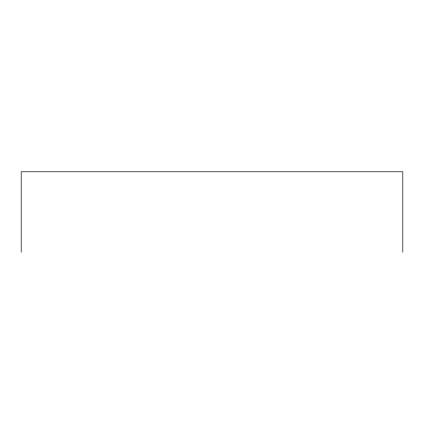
<?xml version="1.0" encoding="UTF-8"?>
<svg xmlns="http://www.w3.org/2000/svg" width="424" height="424" viewBox="0 0 424 424"><rect width="100%" height="100%" fill="white"/><g stroke="black" fill="none" stroke-linecap="round" stroke-linejoin="round"><path stroke-width="0.64" d="M402.8 252.211L402.8 171.789L21.2 171.789L21.2 252.211"/></g></svg>
